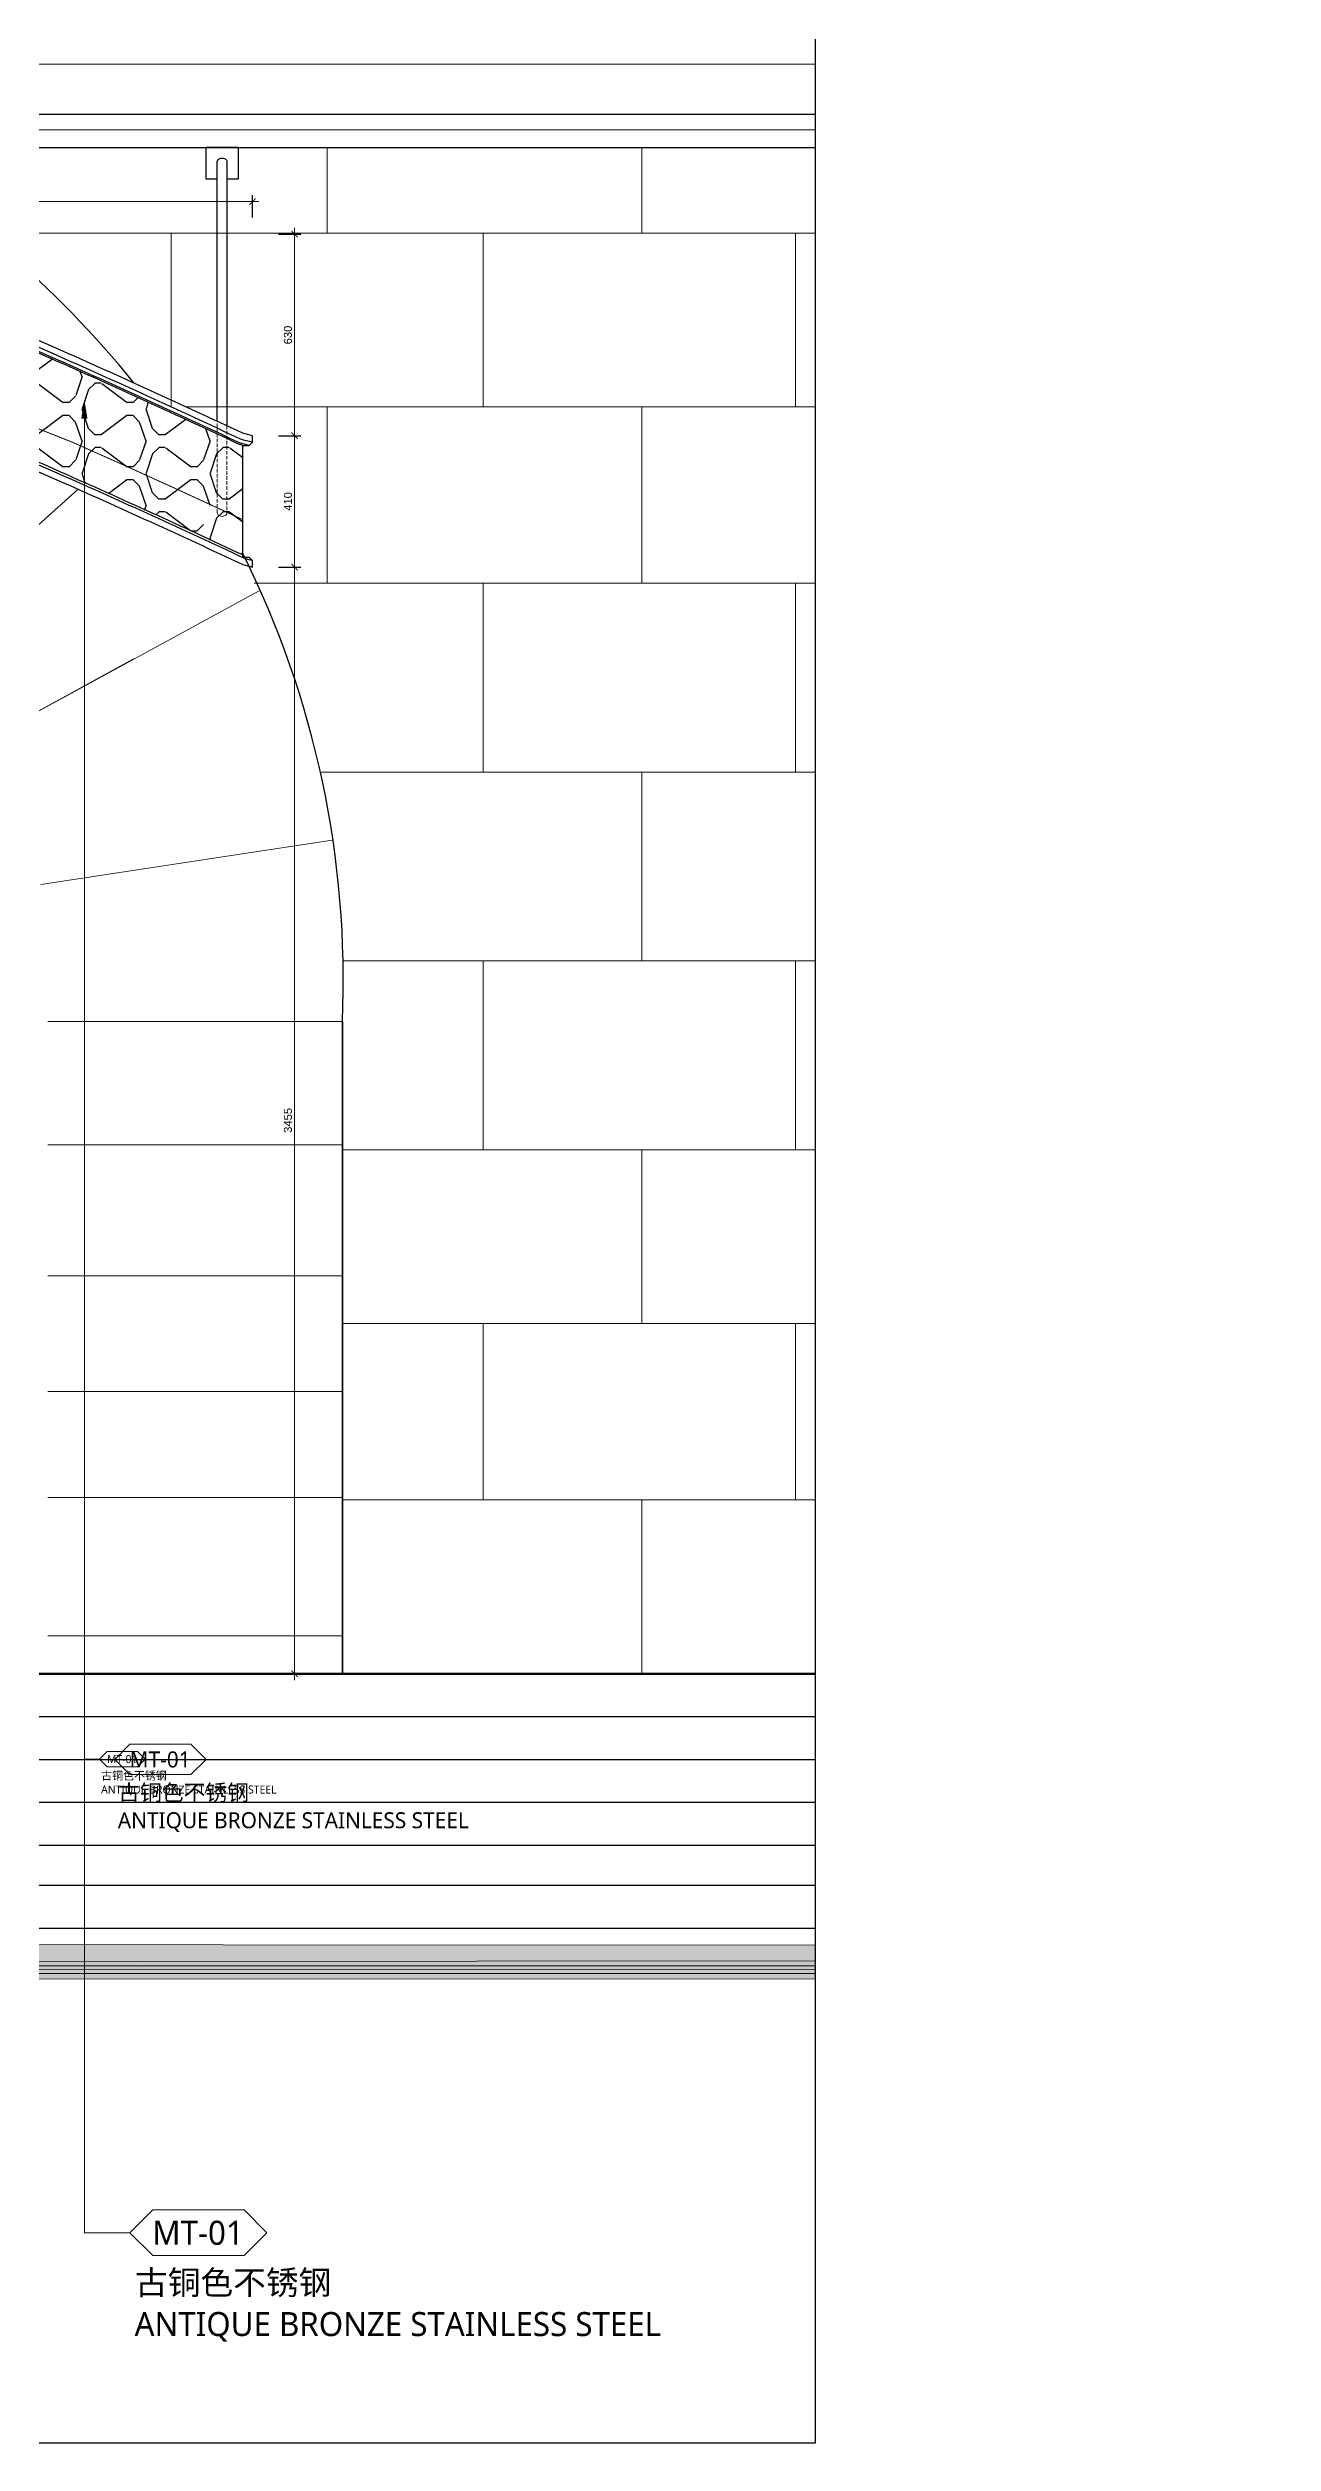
# Model space of a CAD drawing. Header units: millimetres. Extents: x 174511 to 265775, y -1918 to 26385.
# Drawn here: x 227694 to 231524, y -1133 to 6350 of the extents above; entities that cross this region are included whole.
import ezdxf
from ezdxf import colors
from ezdxf.entities.mleader import LeaderData, LeaderLine
from ezdxf.enums import TextEntityAlignment as Align
from ezdxf.math import Vec2, Vec3
from ezdxf.xclip import XClip

# ---------------------------------------------------------------- set-up
doc = ezdxf.new("R2010")
doc.units = ezdxf.units.MM
doc.header["$XCLIPFRAME"] = 0
for name, pattern in [('_ACM-G-HIDDEN', [4.762499999999999, 3.175, -1.5875]), ('D04-03 - PANTRY CABINET DETAIL 1$0$ACM-G-CENTER2', [28.575000000000003, 19.05, -3.175000000000001, 3.175000000000001, -3.175000000000001]), ('DASH', [0.35, 0.25, -0.1])]:
    doc.linetypes.add(name, pattern=pattern)
doc.layers.get('Defpoints').update_dxf_attribs({"color": 250})
for name, color, linetype, lineweight in [('_ACM-A-ANNO-DIMS', 2, 'Continuous', 13), ('_ACM-A-ANNO-DIMS @ 10', 2, 'Continuous', 13), ('_ACM-A-ANNO-DIMS @ 20', 2, 'Continuous', 13), ('_ACM-A-ANNO-DIMS @ 30', 2, 'Continuous', 13), ('_ACM-A-DETL-THIN', 2, 'Continuous', 9), ('_ACM-A-ELVE-HIDD', 1, '_ACM-G-HIDDEN', 13), ('_ACM-A-ELVE-THIK', 5, 'Continuous', 50)]:
    doc.layers.add(name, color=color, linetype=linetype, lineweight=lineweight)
for name, color, linetype in [('I-DETL-LW01', 1, 'Continuous'), ('I-DETL-LW02', 2, 'Continuous'), ('PDF_Geometry', 7, 'Continuous'), ('PDF_Solid Fills', 7, 'Continuous'), ('WALL TYPE$0$G-ANNO-NOTE-CH', 7, 'Continuous')]:
    doc.layers.add(name, color=color, linetype=linetype)
doc.styles.add('Arial', font='ARIALUNI.ttf')
doc.styles.add('WALL TYPE$0$Aecom Chinese', font='Microsoft YaHei.ttf')
doc.dimstyles.new('Aec-Arch-M-注释性', dxfattribs={"dimscale": 2, "dimtxt": 2.5, "dimasz": 2, "dimexe": 2, "dimexo": 2, "dimgap": 0.8, "dimtad": 1, "dimdec": 0, "dimrnd": 5, "dimzin": 3, "dimdsep": 46, "dimtxsty": 'Arial', "dimblk": 'WALL TYPE$0$_ArchTick', "dimcen": 2.5, "dimdle": 2, "dimclrd": 256, "dimclrt": 256, "dimazin": 2, "dimtfac": 0.75, "dimtdec": 0, "dimtix": 1, "dimtmove": 2, "dimatfit": 2, "dimfxl": 5, "dimfxlon": 1, "dimtolj": 1, "dimtzin": 0, "dimlwd": -1, "dimarcsym": 0})

# ---------------------------------------------------------------- blocks, each defined once
blk = doc.blocks.new('海龙_1212025767')
at = {"layer": 'PDF_Geometry', "color": 250, "lineweight": 18}
for p, q in [((2455.36479857564, -14580.40676887396), (2455.36479857564, -14321.54325789276)), ((1983.351296156645, -14580.40676887396), (1983.351296156645, -15105.71570003095)), ((2927.410056203604, -14580.40676887396), (2927.410056203604, -15105.71570003095)), ((2455.36479857564, -15105.71570003095), (2455.36479857564, -15638.6700190461)), ((2455.36479857564, -15638.6700190461), (2455.36479857564, -15105.71570003095)), ((1219.976033571176, -15787.46853466837), (1701.838387866679, -15354.77790112325)), ((2927.410056203604, -15638.6700190461), (2927.410056203604, -16209.6924697167)), ((2249.829220026731, -15661.5102285898), (1436.050110726879, -16105.39347741624)), ((1436.050988419418, -16105.39517382553), (2249.800124138594, -15661.54474644425)), ((1435.885103505105, -16105.07463791492), (1869.118490308523, -15867.11282867256)), ((1869.118490308523, -15867.11282867256), (1435.885103505105, -16105.07463791492)), ((2470.627195209294, -16415.26017947557), (1588.866593238083, -16549.73964696733)), ((1588.866593238083, -16549.73964696733), (2470.627195209294, -16415.26017947557)), ((2927.442052274942, -16780.71515187683), (2927.442052274942, -17351.73760256234)), ((1610.31845805046, -16963.40997693005), (2501.081725925207, -16963.40997693005)), ((2501.081725925207, -16963.40997693005), (1610.31845805046, -16963.40997693005)), ((2501.081725925207, -17336.47800976101), (1610.31845805046, -17336.47800976101)), ((1610.31845805046, -17336.47800976101), (2501.081725925207, -17336.47800976101)), ((2501.081725925207, -17732.38694061401), (1610.31845805046, -17732.38694061401)), ((1610.31845805046, -17732.38694061401), (2501.081725925207, -17732.38694061401)), ((2927.442052274942, -17877.08012886408), (2927.442052274942, -18410.0321003652)), ((2501.081725925207, -18082.61394852462), (1610.31845805046, -18082.61394852462)), ((1610.31845805046, -18082.61394852462), (2501.081725925207, -18082.61394852462)), ((2501.081725925207, -18402.38658435705), (1610.31845805046, -18402.38658435705)), ((1610.31845805046, -18402.38658435705), (2501.081725925207, -18402.38658435705)), ((2501.081725925207, -18821.13628634872), (1610.31845805046, -18821.13628634872)), ((1610.31845805046, -18821.13628634872), (2501.081725925207, -18821.13628634872))]:
    blk.add_line(p, q, dxfattribs=at)
at = {"layer": 'PDF_Geometry', "color": 250, "lineweight": 25}
for p, q in [((2501.080486685038, -18935.40558877649), (2501.080486685038, -16963.4747257686)), ((2501.080486685038, -16963.4747257686), (2501.080486685038, -18935.40558877649))]:
    blk.add_line(p, q, dxfattribs=at)
at = {"layer": 'PDF_Geometry', "color": 250, "lineweight": 18}
for points in [[(9566.530665487051, -14070.26379102531), (-3.803418964147568, -14070.26379102531)], [(9452.326968461246, -14268.21792335871), (-3.803418964147568, -14268.21792335871)], [(3407.101226121158, -14321.54325789276), (3407.101226121158, -14580.40676887396), (3407.101226121158, -14321.54325789276)], [(3848.692664057016, -14580.37470386983), (1412.361994773149, -14580.37470386983), (3848.692664057016, -14580.37470386983)], [(5089.714821904869, -14580.37470386983), (2957.929396241874, -14580.37470386983), (5089.714821904869, -14580.37470386983)], [(3871.532819300861, -14580.40676887396), (3871.532819300861, -15105.71570003095)], [(3848.692664057016, -15105.71539023581), (2027.855811647925, -15105.71539023581)], [(4571.987799972296, -15105.71539023581), (2957.929396241874, -15105.71539023581), (4571.987799972296, -15105.71539023581)], [(3848.692664057016, -15638.6697727001), (2234.602568536997, -15638.6697727001), (3848.692664057016, -15638.6697727001)], [(3871.532819300861, -15638.6700190461), (3871.532819300861, -16209.6924697167)], [(3848.692664057016, -16209.6922233707), (2432.588709861011, -16209.6922233707), (3848.692664057016, -16209.6922233707)], [(3407.104633897543, -16209.69271682266), (3407.104633897543, -16780.71516750815), (3407.104633897543, -16209.69271682266)], [(2957.929396241874, -16780.71467405619), (4000.965349286795, -16780.71467405619), (2501.111435681552, -16780.71467405619), (3848.692664057016, -16780.71467405619)], [(3871.564419597387, -16780.71671651366), (3871.564419597387, -17351.73919889393)], [(4000.965349286795, -17351.7371247268), (2957.929396241874, -17351.7371247268), (4000.965349286795, -17351.7371247268), (2501.111435681552, -17351.7371247268), (3848.692664057016, -17351.7371247268)], [(3407.101226121158, -17351.77120044889), (3407.101226121158, -17877.08013160589), (3407.101226121158, -17351.77120044889)], [(2501.111435681552, -17877.07771591904), (3848.692664057016, -17877.07771591904)], [(4000.965349286795, -17877.07771591904), (2957.929396241874, -17877.07771591904), (4000.965349286795, -17877.07771591904)], [(3871.532819300861, -17877.08013160589), (3871.532819300861, -18410.00269544187)], [(3848.692664057016, -18410.03209838334), (2501.111435681552, -18410.03209838334), (3848.692664057016, -18410.03209838334)], [(4000.965349286795, -18410.03209838334), (2957.929396241874, -18410.03209838334), (4000.965349286795, -18410.03209838334)], [(3407.101226121158, -18410.00269544187), (3407.101226121158, -18935.37510523263), (3407.101226121158, -18410.00269544187)]]:
    blk.add_lwpolyline(points, dxfattribs=at)
at = {"layer": 'PDF_Geometry', "color": 250, "lineweight": 25}
for points in [[(9452.326499968738, -14222.5048787004), (-3.805346637964249, -14222.5048787004)], [(3.809896498918533, -14321.5111949003), (9604.601176410913, -14321.5111949003)], [(-3.803424388199346, -18935.40527896646), (10183.23693707585, -18935.40527896646)], [(-3.803424388199346, -19064.8370344645), (10434.45528218147, -19064.8370344645)], [(-3.803424388199346, -19194.26878994765), (10678.12325128913, -19194.26878994765)], [(-3.803424388199346, -19323.70054544571), (10929.37357375029, -19323.70054544571)], [(-3.803424388199346, -19453.13230092886), (11180.59093549848, -19453.13230092886)], [(-3.803424388199346, -19574.95042373303), (11431.8732034862, -19574.95042373303)], [(-3.803424388199346, -19704.38217923107), (11675.50922706723, -19704.38217923107)]]:
    blk.add_lwpolyline(points, dxfattribs=at)
at = {"layer": 'PDF_Geometry', "color": 250, "lineweight": 18}
for points in [[(3407.101226121158, -15105.71570003095), (3407.101226121158, -15638.6700190461), (3407.101226121158, -15105.71570003095), (3407.101226121158, -15638.6700190461)], [(4259.8288603127, -15638.6697727001), (2957.929396241874, -15638.6697727001)], [(4069.488043397665, -16209.6922233707), (2957.929396241874, -16209.6922233707)], [(39008.45071569082, -19772.87482275131), (-39000.79995468259, -19841.39751683237), (-39000.79995468259, -19734.80665937129)], [(39008.45071569082, -19871.85204753342), (39008.45071569082, -19772.87482275131), (-39000.79995468259, -19841.39751683237)], [(-38445.03705009818, -19818.55491490725), (-38445.03705009818, -19841.3958129442), (38445.00866523382, -19818.55491490725)], [(-38445.03705009818, -19841.3958129442), (38445.00866523382, -19818.55491490725), (38445.00866523382, -19841.3958129442)]]:
    blk.add_lwpolyline(points, close=True, dxfattribs=at)
at = {"layer": 'PDF_Geometry', "color": 250, "lineweight": 25}
for radius, start, end in [(2884.667761922064, 38.70727087129299, 61.02770373034702), (2884.667761922066, 38.70727087129299, 61.02770373034702), (2884.667761922066, 357.4995681394815, 26.52945853622349), (2884.667761922064, 357.4995681394815, 26.52945853622349)]:
    blk.add_arc((-380.840762225358, -16837.59349882872), radius, start, end, dxfattribs=at)
at = {"layer": 'PDF_Solid Fills', "color": 250, "lineweight": 18, "transparency": 33554559}
for points in [[(39008.45071569082, -19772.87482275131), (-39000.79995468259, -19841.39751683237), (-39000.79995468259, -19734.80665937129)], [(39008.45071569082, -19871.85204753342), (39008.45071569082, -19772.87482275131), (-39000.79995468259, -19841.39751683237)], [(-38445.03705009818, -19818.55491490725), (-38445.03705009818, -19841.3958129442), (38445.00866523382, -19818.55491490725)], [(-38445.03705009818, -19841.3958129442), (38445.00866523382, -19818.55491490725), (38445.00866523382, -19841.3958129442)]]:
    blk.add_solid(points, dxfattribs=at)
blk = doc.blocks.new('WHA12202707')
at = {"transparency": 16777216}
for p, q in [((2.381249999995816, 2.381249999998545), (0, 0)), ((2.381249999995816, -2.381249999994907), (0, 0)), ((11.90624999998818, 2.381249999998545), (2.381249999995816, 2.381249999998545)), ((11.90624999998818, 2.381249999998545), (14.28749999998399, 0)), ((11.90624999998818, -2.381249999994907), (14.28749999998399, 0)), ((2.381249999995816, -2.381249999994907), (11.90624999998818, -2.381249999994907))]:
    blk.add_line(p, q, dxfattribs=at)
at = {"transparency": 16777216, "style": 'WALL TYPE$0$Aecom Chinese'}
blk.add_attdef('英文2', (0.4915142908575945, -14.58335883787367), '', height=2.5, dxfattribs=at)
at = {"layer": 'WALL TYPE$0$G-ANNO-NOTE-CH', "transparency": 16777216, "style": 'WALL TYPE$0$Aecom Chinese'}
blk.add_attdef('编号', text='', height=2.5, dxfattribs=at).set_placement((7.100982051833853, 0), align=Align.MIDDLE)
for tag, p in [('中文', (0.5380008727915992, -5.178695852169766)), ('英文', (0.4915142908830603, -9.507158057298511))]:
    blk.add_attdef(tag, text='', height=2.5, dxfattribs=at).set_placement(p, align=Align.MIDDLE_LEFT)
blk = doc.blocks.new('WALL TYPE$0$_ArchTick')
at = {"color": 0, "linetype": 'ByBlock', "const_width": 0.15}
blk.add_lwpolyline([(-0.5, -0.5), (0.5, 0.5)], dxfattribs=at)
blk = doc.blocks.new('*D137')
at = {"layer": '_ACM-A-ANNO-DIMS', "color": 0, "lineweight": -2, "transparency": 16777216}
for p, q in [((228415.5811257589, 5137.928182593982), (228485.5811257589, 5137.928182593982)), ((228415.5811257589, 4727.928182593982), (228485.5811257589, 4727.928182593982))]:
    blk.add_line(p, q, dxfattribs=at)
at = {"layer": '_ACM-A-ANNO-DIMS', "transparency": 16777216}
blk.add_line((228465.5811257589, 5157.928182593982), (228465.5811257589, 4707.928182593982), dxfattribs=at)
at = {"layer": 'Defpoints', "color": 0, "transparency": 16777216}
for p in [(228333.8340829151, 5137.928182593982), (228333.8340829151, 4727.928182593982), (228465.5811257589, 4727.928182593982)]:
    blk.add_point(p, dxfattribs=at)
at = {"layer": '_ACM-A-ANNO-DIMS', "transparency": 16777216, "xscale": 20, "yscale": 20, "zscale": 20}
for p, rotation in [((228465.5811257589, 5137.928182593982), 90), ((228465.5811257589, 4727.928182593982), 270)]:
    blk.add_blockref('WALL TYPE$0$_ArchTick', p, dxfattribs=dict(at, rotation=rotation))
at = {"layer": '_ACM-A-ANNO-DIMS', "transparency": 16777216, "insert": (228444.8082744628, 4932.928182593916), "char_height": 25, "attachment_point": 5, "rotation": 90, "style": 'Arial'}
blk.add_mtext('\\A1;410', dxfattribs=at)
blk = doc.blocks.new('*D138')
at = {"layer": '_ACM-A-ANNO-DIMS', "color": 0, "lineweight": -2, "transparency": 16777216}
for p, q in [((228415.5811257584, 4727.928182593982), (228485.5811257584, 4727.928182593982)), ((228415.5811257584, 1270.695154094749), (228485.5811257584, 1270.695154094749))]:
    blk.add_line(p, q, dxfattribs=at)
at = {"layer": '_ACM-A-ANNO-DIMS', "transparency": 16777216}
blk.add_line((228465.5811257584, 4747.928182593982), (228465.5811257584, 1250.695154094749), dxfattribs=at)
at = {"layer": 'Defpoints', "color": 0, "transparency": 16777216}
for p in [(228333.8340829151, 4727.928182593982), (228333.8340829151, 1270.695154094749), (228465.5811257584, 1270.695154094749)]:
    blk.add_point(p, dxfattribs=at)
at = {"layer": '_ACM-A-ANNO-DIMS', "transparency": 16777216, "xscale": 20, "yscale": 20, "zscale": 20}
for p, rotation in [((228465.5811257584, 4727.928182593982), 90), ((228465.5811257584, 1270.695154094749), 270)]:
    blk.add_blockref('WALL TYPE$0$_ArchTick', p, dxfattribs=dict(at, rotation=rotation))
at = {"layer": '_ACM-A-ANNO-DIMS', "transparency": 16777216, "insert": (228444.8082744623, 2999.3116683443), "char_height": 25, "attachment_point": 5, "rotation": 90, "style": 'Arial'}
blk.add_mtext('\\A1;3455', dxfattribs=at)
blk = doc.blocks.new('*D139')
at = {"layer": '_ACM-A-ANNO-DIMS', "color": 0, "lineweight": -2, "transparency": 16777216}
for p, q in [((228415.5811257592, 5767.54871084625), (228485.5811257592, 5767.54871084625)), ((228415.5811257592, 5137.928182593982), (228485.5811257592, 5137.928182593982))]:
    blk.add_line(p, q, dxfattribs=at)
at = {"layer": '_ACM-A-ANNO-DIMS', "transparency": 16777216}
blk.add_line((228465.5811257592, 5787.54871084625), (228465.5811257592, 5117.928182593982), dxfattribs=at)
at = {"layer": 'Defpoints', "color": 0, "transparency": 16777216}
for p in [(228333.8340829151, 5767.54871084625), (228333.8340829151, 5137.928182593982), (228465.5811257592, 5137.928182593982)]:
    blk.add_point(p, dxfattribs=at)
at = {"layer": '_ACM-A-ANNO-DIMS', "transparency": 16777216, "xscale": 20, "yscale": 20, "zscale": 20}
for p, rotation in [((228465.5811257592, 5767.54871084625), 90), ((228465.5811257592, 5137.928182593982), 270)]:
    blk.add_blockref('WALL TYPE$0$_ArchTick', p, dxfattribs=dict(at, rotation=rotation))
at = {"layer": '_ACM-A-ANNO-DIMS', "transparency": 16777216, "insert": (228444.8082744631, 5452.738446720051), "char_height": 25, "attachment_point": 5, "rotation": 90, "style": 'Arial'}
blk.add_mtext('\\A1;630', dxfattribs=at)
blk = doc.blocks.new('*D140')
at = {"layer": '_ACM-A-ANNO-DIMS', "transparency": 16777216}
blk.add_line((223713.834082915, 5869.554298250412), (228353.834082915, 5869.554298250412), dxfattribs=at)
at = {"layer": '_ACM-A-ANNO-DIMS', "color": 0, "lineweight": -2, "transparency": 16777216}
for p, q in [((223733.834082915, 5819.554298250413), (223733.834082915, 5889.554298250412)), ((228333.834082915, 5819.554298250412), (228333.834082915, 5889.554298250412))]:
    blk.add_line(p, q, dxfattribs=at)
at = {"layer": 'Defpoints', "color": 0, "transparency": 16777216}
for p in [(228333.834082915, 5869.554298250412), (223733.834082915, 5137.92818259398, -0.0001249797642230971), (228333.834082915, 5137.92818259398)]:
    blk.add_point(p, dxfattribs=at)
at = {"layer": '_ACM-A-ANNO-DIMS', "transparency": 16777216, "xscale": 20, "yscale": 20, "zscale": 20, "rotation": 180}
blk.add_blockref('WALL TYPE$0$_ArchTick', (223733.834082915, 5869.554298250412), dxfattribs=at)
at = {"layer": '_ACM-A-ANNO-DIMS', "transparency": 16777216, "xscale": 20, "yscale": 20, "zscale": 20}
blk.add_blockref('WALL TYPE$0$_ArchTick', (228333.834082915, 5869.554298250412), dxfattribs=at)
at = {"layer": '_ACM-A-ANNO-DIMS', "transparency": 16777216, "insert": (226033.834082915, 5890.327149546456), "char_height": 25, "attachment_point": 5, "style": 'Arial'}
blk.add_mtext('\\A1;4600', dxfattribs=at)
blk = doc.blocks.new('K_57')
at = {"layer": '_ACM-A-DETL-THIN', "color": 8, "linetype": 'DASH', "ltscale": 45}
for p, q in [((-14.33071984149865, -870.3902281125629, 8.3962360966203e-05), (-14.330810546875, -1141.933593750175, 0.0001141974876191948)), ((15.669189453125, -1141.933593750175, 0.0001141974876191948), (15.66928482585354, -856.4176814030689, 8.240658103236291e-05)), ((-14.330810546875, -1141.933593750175, 0.0001141974876191948), (-13.934326171875, -1144.527343750175, 0.0001141974876191948)), ((-13.934326171875, -1144.527343750175, 0.0001141974876191948), (-12.804931640625, -1146.908203125175, 0.0001141974876191948)), ((-12.804931640625, -1146.908203125175, 0.0001141974876191948), (-11.033203125, -1149.009765625175, 0.0001141974876191948)), ((-11.033203125, -1149.009765625175, 0.0001141974876191948), (-8.70947265625, -1150.763671875175, 0.0001141974876191948)), ((-8.70947265625, -1150.763671875175, 0.0001141974876191948), (-5.9241943359375, -1152.099609375175, 0.0001141974876191948)), ((-5.9241943359375, -1152.099609375175, 0.0001141974876191948), (-2.767822265625, -1152.953125000175, 0.0001141974876191948)), ((-2.767822265625, -1152.953125000175, 0.0001141974876191948), (0.669189453125, -1153.251953125175, 0.0001141974876191948)), ((0.669189453125, -1153.251953125175, 0.0001141974876191948), (4.106201171875, -1152.953125000175, 0.0001141974876191948)), ((4.106201171875, -1152.953125000175, 0.0001141974876191948), (7.262451171875, -1152.099609375175, 0.0001141974876191948)), ((7.262451171875, -1152.099609375175, 0.0001141974876191948), (10.0477294921875, -1150.763671875175, 0.0001141974876191948)), ((10.0477294921875, -1150.763671875175, 0.0001141974876191948), (12.3714599609375, -1149.009765625175, 0.0001141974876191948)), ((12.3714599609375, -1149.009765625175, 0.0001141974876191948), (14.1431884765625, -1146.908203125175, 0.0001141974876191948)), ((14.1431884765625, -1146.908203125175, 0.0001141974876191948), (15.2725830078125, -1144.527343750175, 0.0001141974876191948)), ((15.2725830078125, -1144.527343750175, 0.0001141974876191948), (15.669189453125, -1141.933593750175, 0.0001141974876191948))]:
    blk.add_line(p, q, dxfattribs=at)
at = {"layer": 'I-DETL-LW01', "color": 8, "extrusion": (0, -1.192092895507804e-07, 0.9999999999999929)}
for points in [[(50, 6.684277426277584e-12), (-50, 6.684277426277584e-12), (-50, -99.99999999999767), (-14.33046250307234, -100.0000000000013)], [(15.66953749695676, -100.0000000000013), (50, -99.99999999999767), (50, 6.684277426277584e-12)]]:
    blk.add_lwpolyline(points, dxfattribs=at)
at = {"layer": 'I-DETL-LW01', "color": 8}
blk.add_polyline3d([(15.66928482585354, -856.4176814030616, 8.24065810323621e-05), (15.6695556640625, -45.61328125017462, -7.872824880805231e-06), (15.27294921875, -43.01953125017462, -7.872824880805231e-06), (14.1435546875, -40.63867187517462, -7.872824880805231e-06), (12.371826171875, -38.53710937517462, -7.872824880805231e-06), (10.048095703125, -36.78515625017462, -7.872824880805231e-06), (7.2628173828125, -35.44726562517462, -7.872824880805231e-06), (4.1065673828125, -34.59570312517462, -7.872824880805231e-06), (0.6695556640625, -34.29687500017462, -7.872824880805231e-06), (-2.7674560546875, -34.59570312517462, -7.872824880805231e-06), (-5.923828125, -35.44726562517462, -7.872824880805231e-06), (-8.7091064453125, -36.78515625017462, -7.872824880805231e-06), (-11.0328369140625, -38.53710937517462, -7.872824880805231e-06), (-12.8045654296875, -40.63867187517462, -7.872824880805231e-06), (-13.9339599609375, -43.01953125017462, -7.872824880805231e-06), (-14.3304443359375, -45.61328125017462, -7.872824880805231e-06), (-14.33071984149865, -870.3902281125556, 8.396236096620218e-05)], dxfattribs=at)
blk = doc.blocks.new('*U225')
at = {"layer": '_ACM-A-ANNO-DIMS @ 10'}
ml = blk.add_multileader_block('Standard', dxfattribs=at)
ml.set_content('WHA12202707', color=256, scale=10)
ml.set_attribute('编号', 'MT-01', width=0)
ml.set_attribute('中文', '古铜色不锈钢', width=0)
ml.set_attribute('英文', 'ANTIQUE BRONZE STAINLESS STEEL', width=0)
ml.set_attribute('英文2', '', width=0)
ml.set_leader_properties(color=2)
ml.build(insert=Vec2(0, 0))
ml.multileader.update_dxf_attribs({"text_right_attachment_type": 6, "dogleg_length": 0.36, "arrow_head_size": 20, "scale": 10})
ctx = ml.context
ctx.base_point, ctx.scale, ctx.char_height, ctx.arrow_head_size, ctx.landing_gap_size, ctx.plane_origin = Vec3(227855.7705345517, 1004.186010946956), 10, 750, 20, 0.8999999999999999, Vec3(230416.9719634809, -4610.436982831576)
ctx.right_attachment = 6
notes = []
notes.append((ctx, [(0, (1, 1, 0), (227808.3676575485, 1004.186010946956), (1, 0), 47.40287700319059, [(1, [(227808.3676575485, 5251.06211202636)], 0, [])])]))
ctx.block.insert = Vec3(227855.7705345517, 1004.186010946938)
at = {"layer": '_ACM-A-ANNO-DIMS @ 20'}
ml = blk.add_multileader_block('Standard', dxfattribs=at)
ml.set_content('WHA12202707', color=256, scale=20)
ml.set_attribute('编号', 'MT-01', width=0)
ml.set_attribute('中文', '古铜色不锈钢', width=0)
ml.set_attribute('英文', 'ANTIQUE BRONZE STAINLESS STEEL', width=0)
ml.set_attribute('英文2', '', width=0)
ml.set_leader_properties(color=2)
ml.build(insert=Vec2(0, 0))
ml.multileader.update_dxf_attribs({"text_right_attachment_type": 6, "dogleg_length": 0.36, "arrow_head_size": 40, "scale": 20})
ctx = ml.context
ctx.base_point, ctx.scale, ctx.char_height, ctx.arrow_head_size, ctx.landing_gap_size, ctx.plane_origin = Vec3(227903.1734115549, 1003.175633302391), 20, 1500, 40, 1.8, Vec3(230416.9719634809, -4610.436982831576)
ctx.right_attachment = 6
notes.append((ctx, [(0, (1, 1, 0), (227808.3676575485, 1003.175633302391), (1, 0), 94.80575400638118, [(1, [(227808.3676575485, 5251.06211202636)], 0, [])])]))
ctx.block.insert = Vec3(227903.1734115549, 1003.175633302355)
at = {"layer": '_ACM-A-ANNO-DIMS @ 30'}
ml = blk.add_multileader_block('Standard', dxfattribs=at)
ml.set_content('WHA12202707', color=256, scale=30)
ml.set_attribute('编号', 'MT-01', width=0)
ml.set_attribute('中文', '古铜色不锈钢', width=0)
ml.set_attribute('英文', 'ANTIQUE BRONZE STAINLESS STEEL', width=0)
ml.set_attribute('英文2', '', width=0)
ml.set_leader_properties(color=2)
ml.build(insert=Vec2(0, 0))
ml.multileader.update_dxf_attribs({"text_right_attachment_type": 6, "dogleg_length": 0.36, "arrow_head_size": 60, "scale": 30})
ctx = ml.context
ctx.base_point, ctx.scale, ctx.char_height, ctx.arrow_head_size, ctx.landing_gap_size, ctx.plane_origin = Vec3(227950.5762885581, -475.62694846472), 30, 2250, 60, 2.7, Vec3(230416.9719634809, -4610.436982831576)
ctx.right_attachment = 6
notes.append((ctx, [(0, (1, 1, 0), (227808.3676575485, -475.62694846472), (1, 0), 142.2086310095718, [(1, [(227808.3676575485, 5251.06211202636)], 0, [])])]))
ctx.block.insert = Vec3(227950.5762885581, -475.6269484647746)
for ctx, leaders in notes:
    for number, flags, end, landing, length, lines in leaders:
        leader = LeaderData()
        leader.index, (leader.has_last_leader_line, leader.has_dogleg_vector, leader.attachment_direction) = number, flags
        leader.last_leader_point, leader.dogleg_vector, leader.dogleg_length = Vec3(end), Vec3(landing), length
        for number, points, colour, breaks in lines:
            line = LeaderLine()
            line.index, line.vertices, line.color, line.breaks = number, Vec3.list(points), colors.encode_raw_color(colour), breaks
            leader.lines.append(line)
        ctx.leaders.append(leader)

msp = doc.modelspace()

# ---------------------------------------------------------------- hatches: boundary and pattern name
h = msp.add_hatch()
h.set_pattern_fill('胶垫', color=250, scale=200, angle=90, pattern_type=2)
h.set_pattern_definition([(251.354783, (6.146711577058539e-15, 100.383418), (-4000.000197707245, -11845.24330596509), [62.55724799999999, -13074.4648]), (225.10963, (-20, 41.10939999999999), (199.9999867989659, -1.687069069004136e-05), [28.338546, -255.04692]), (180, (-40, 20.766868), (-2.458684630823416e-14, -200.766836), [20, -180]), (143.4643198, (-60, 21.032716), (-3799.999995216214, 2810.735711650575), [99.566106, -10354.8748]), (180, (-140, 80.76686800000002), (-2.458684630823416e-14, -200.766836), [20, -180]), (223.712329, (-160, 80.30673400000002), (-4000.000043813364, -3814.569833381501), [27.669466, -5782.918199999999]), (251.630729, (-180, 61.18608400000001), (-199.9999848495696, -401.5336774977576), [63.46384, -571.1745599999999]), (108.3692707, (-180, 140.536786), (-199.9999998299571, 401.5336728724336), [63.46384, -571.1745599999999]), (134.890369, (-160, 120.460102), (-199.9999995025111, -6.277797825686296e-07), [28.338546, -255.04692]), (180, (-140, 120.766868), (-2.458684630823416e-14, -200.766836), [20, -180]), (216.975199, (-59.99999999999999, 180.690154), (-200.0000023823875, -200.7668335310197), [100.1382, -901.24378]), (180, (-39.99999999999999, 180.766868), (-2.458684630823416e-14, -200.766836), [20, -180]), (134.890369, (-19.99999999999999, 160.61347), (-199.9999995025111, -6.277797825686296e-07), [28.338546, -255.04692]), (108.3692707, (6.146711577058539e-15, 100.383418), (-199.9999998299571, 401.5336728724336), [63.46384, -571.1745599999999])])
edge = h.paths.add_edge_path()
edge.add_arc((236193.7194974708, -21785.45249476407), 29316.51761956008, 113.8645795491427, 115.0866967247967)
edge.add_line((223763.834082915, 4765.557917628686), (223763.834082915, 5107.928182593978))
edge.add_arc((223644.8495566412, 5534.707189243026), 443.0548927716898, 285.5782882133764, 287.028311557571)
edge.add_arc((236193.7194974028, -21378.71823450442), 29256.51761940531, 113.8643414902271, 115.11843980908759, ccw=False)
edge.add_arc((226017.8412595601, 1664.037876087914), 4066.933797051327, 89.77468931434072, 114.09771151168101, ccw=False)
edge.add_arc((226049.8269062704, 1664.037876088526), 4066.933797050723, 65.90228848795488, 90.22531068568549, ccw=False)
edge.add_arc((215873.9486683162, -21378.7182347348), 29256.51761966095, 64.88156019084698, 66.13565850970559, ccw=False)
edge.add_arc((228422.8186090395, 5534.707189346238), 443.0548928310375, 252.9716884687199, 254.4217118087956)
edge.add_line((228303.834082915, 5107.928182593978), (228303.834082915, 4765.557917628648))
edge.add_arc((215873.9486684442, -21785.45249457069), 29316.51761934886, 64.91330327519344, 66.13542045075256)
edge.add_arc((226049.8269062705, 1257.303615967458), 4126.933797050905, 65.90399027460548, 90.22203495798176)
edge.add_arc((226017.8412595606, 1257.303615967756), 4126.933797050871, 89.7779650410517, 114.0960097246733)

# ---------------------------------------------------------------- linework, layer by layer
msp.add_lwpolyline([(222690.2401980753, 7556.732223650179), (230093.0746633799, 7556.732223650179), (230093.0746633799, -1132.633738585719), (222690.2401980753, -1132.633738585719)], close=True)
at = {"layer": '_ACM-A-ELVE-HIDD', "linetype": 'D04-03 - PANTRY CABINET DETAIL 1$0$ACM-G-CENTER2', "ltscale": 10, "const_width": 3, "elevation": -0.0001249797642230971}
msp.add_lwpolyline([(228303.834082915, 4875.932642600779, 0.004933108347501339), (227775.3586956234, 5115.996317982437, 0.1064721803677043), (226033.8340829149, 5484.20715807184, 0.1064721803674663), (224292.30947021, 5115.996317984016, 0.004933108347534091), (223763.834082915, 4875.932642600801)], format="xyb", dxfattribs=at)
at = {"layer": '_ACM-A-ELVE-THIK'}
msp.add_lwpolyline([(230093.0746633799, 1270.695154094748), (222690.2401980753, 1270.695154094749)], dxfattribs=at)
at = {"layer": 'I-DETL-LW01', "elevation": -0.0001249797642230971}
for points in [[(228333.834082915, 5117.928182593978, -0.02215898147173349), (228296.6734311959, 5127.466976581885, 0.005465840800216746), (227714.3959133474, 5392.712171897374, 0.1065257652075556), (226033.834082915, 5747.975283792266, 0.1065257652078066), (224353.2722524788, 5392.712171895744, 0.005465840800165449), (223770.9947346358, 5127.466976582733, -0.02215898147288201), (223733.834082915, 5117.928182593949, -0.01961354157151181)], [(228323.834082915, 5107.928182593978, -0.01797314036679341), (228293.0725501399, 5116.152853259095, 0.005472090819791312), (227710.3315737661, 5381.617474310797, 0.1065294676220437), (226033.834082915, 5736.017333356251, 0.1065294676221031), (224357.3365920629, 5381.617474310411, 0.005472090819784534), (223774.5956156898, 5116.152853259026, -0.01797314036670588), (223743.834082915, 5107.928182593978, -0.01797314036670588)], [(228333.834082915, 4747.928182593978, -0.01502711719738871), (228310.9978358973, 4753.964595231408, 0.005440140489274018), (227730.6530761237, 5018.295283053927, 0.1065111223133413), (226033.834082915, 5377.011316243521, 0.1065111223136725), (224337.0150897012, 5018.295283051722, 0.005440140489232576), (223756.670329932, 4753.964595231153, -0.01502711719702506), (223733.834082915, 4747.928182593956)], [(228303.834082915, 4765.557917628665, 0.005332542684154534), (227734.7173183406, 5024.627183774608, 0.1065075027019616), (226033.834082915, 5384.206424956827, 0.1065075027018932), (224332.9508474903, 5024.627183775056, 0.005332542684163786), (223763.834082915, 4765.557917628672, 0.005332542684163786)]]:
    msp.add_lwpolyline(points, format="xyb", dxfattribs=at)
at = {"layer": 'I-DETL-LW01', "color": 8, "elevation": -0.0001249797642230971}
msp.add_lwpolyline([(228303.834082915, 5107.928182593982, -0.006327004804192912), (228293.0725501399, 5111.075747805897, 0.005472090819791312), (227710.3315737661, 5376.540368857599, 0.1065294676220437), (226033.834082915, 5730.940227903053, 0.1065294676221031), (224357.3365920629, 5376.540368857213, 0.005472090819784534), (223774.5956156898, 5111.075747805828, -0.006327004804078271), (223763.834082915, 5107.928182593978, -0.006327004804078271)], format="xyb", dxfattribs=at)
at = {"layer": 'I-DETL-LW02', "elevation": -0.0001249797642230971}
msp.add_lwpolyline([(226033.834082915, 5357.51749587108, -0.1065184106413274), (227722.5245336876, 5000.527905383353, -0.005453135866372236), (228303.8520219633, 4735.73233962108, 0.01875780075834913), (228333.834082915, 4727.928182593978), (228333.834082915, 4747.928182593978), (228323.834082915, 4757.928182593978), (228303.834082915, 4757.928182593978), (228303.834082915, 5107.928182593978), (228323.834082915, 5107.928182593978), (228333.834082915, 5117.928182593978), (228333.834082915, 5137.928182593978, -0.01875780075834913), (228303.8520219633, 5145.73233962108, 0.005453135866372236), (227722.5245336876, 5410.527905383353, 0.1065184106413274), (226033.834082915, 5767.51749587108, 0.1065184106413274)], format="xyb", dxfattribs=at)

# ---------------------------------------------------------------- block references
ref = msp.add_blockref('海龙_1212025767', (226030.1810856284, 20839.27215066553), dxfattribs=dict(xscale=1.033438508881965, yscale=1.033438508881965, zscale=1.033438508881965))
XClip(ref).set_block_clipping_path([(-3231.871909985668, -21260.970730635694), (3931.432342449727, -12852.762707076972)])
at = {"xscale": -1}
msp.add_blockref('K_57', (228239.5036149605, 6039.510213844145, -0.0001249797642230971), dxfattribs=at)
at = {"layer": '_ACM-A-ANNO-DIMS'}
msp.add_blockref('*U225', (0, 0), dxfattribs=at)

# ---------------------------------------------------------------- dimensions: what is measured, and where the dimension line sits
at = {"layer": '_ACM-A-ANNO-DIMS @ 10'}
dim = msp.add_linear_dim(base=(228333.834082915, 5869.554298250412), p1=(223733.834082915, 5137.92818259398, -0.0001249797642230971), p2=(228333.834082915, 5137.92818259398), dimstyle='Aec-Arch-M-注释性', override={"dimscale": 10, "dimzin": 8, "dimtix": 1, "dimtofl": 1, "dimtmove": 2, "dimatfit": 2}, dxfattribs=at)
dim.commit()
dim.dimension.update_dxf_attribs({"geometry": '*D140', "text_midpoint": (226033.834082915, 5890.327149546456)})
for base, p1, p2, picture, middle in [((228465.5811257592, 5137.928182593982), (228333.834082915, 5767.548710846248), (228333.834082915, 5137.92818259398), '*D139', (228444.8082744631, 5452.738446720051)), ((228465.5811257589, 4727.928182593982), (228333.834082915, 5137.92818259398), (228333.834082915, 4727.92818259398), '*D137', (228444.8082744628, 4932.928182593916)), ((228465.5811257584, 1270.695154094749), (228333.834082915, 4727.92818259398), (228333.834082915, 1270.695154094749), '*D138', (228444.8082744623, 2999.3116683443))]:
    dim = msp.add_linear_dim(base=base, p1=p1, p2=p2, angle=90, dimstyle='Aec-Arch-M-注释性', override={"dimscale": 10, "dimzin": 8, "dimtix": 1, "dimtofl": 1, "dimtmove": 2, "dimatfit": 2}, dxfattribs=at)
    dim.commit()
    dim.dimension.update_dxf_attribs({"geometry": picture, "text_midpoint": middle})

doc.saveas('drawing.dxf')
